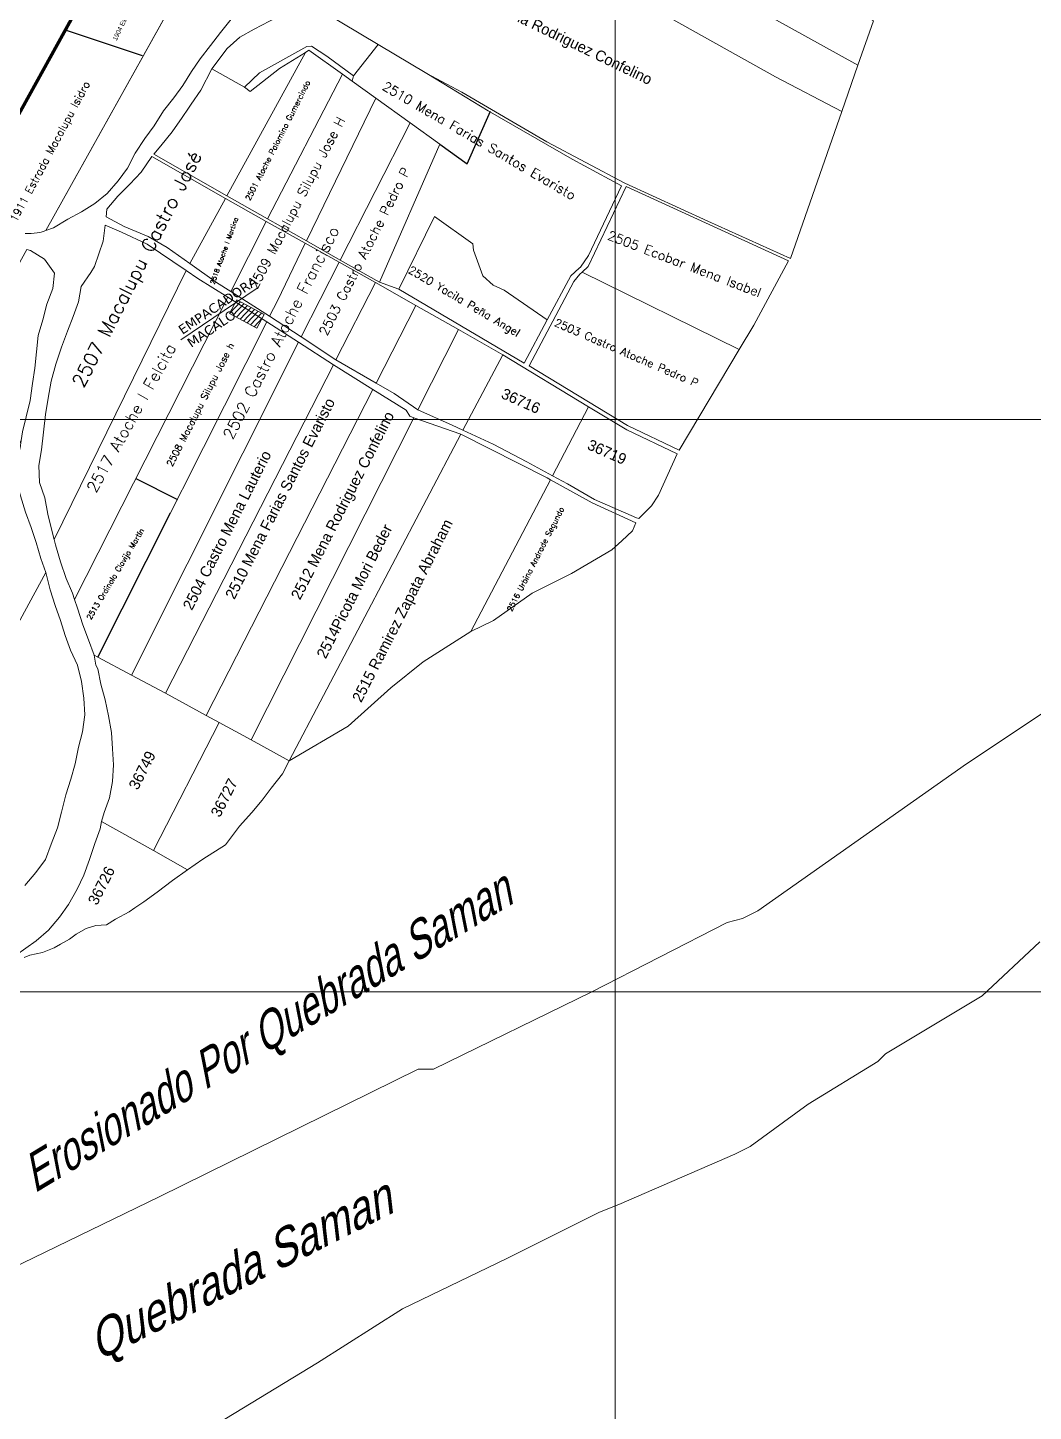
# Model space of a CAD drawing. Header units: metres. Extents: x 278 to 15006, y -2322 to 4522.
# Drawn here: x 2681 to 3332, y 1151 to 2046 of the extents above; entities that cross this region are included whole.
import ezdxf

# ---------------------------------------------------------------- set-up
doc = ezdxf.new("R2010")
doc.units = ezdxf.units.M
doc.header["$LTSCALE"] = 25.4
doc.header["$MEASUREMENT"] = 0
for name, color, linetype in [('05', 7, 'Continuous'), ('52', 7, 'Continuous'), ('PARCELAS', 3, 'Continuous'), ('TXTPARCEL', 7, 'Continuous')]:
    doc.layers.add(name, color=color, linetype=linetype)
doc.layers.add('cable via', color=32, linetype='Continuous', lineweight=30)
doc.styles.add('Estilo1', font='simplex.shx', dxfattribs={"height": 5.1})
doc.styles.add('L120', font='simplex', dxfattribs={"height": 3})
doc.styles.add('L140', font='simplex', dxfattribs={"height": 3.6})
doc.styles.add('L175', font='simplex', dxfattribs={"height": 4.4})
doc.styles.add('L200', font='simplex', dxfattribs={"height": 5.1})
doc.styles.add('L240', font='simplex', dxfattribs={"height": 6.1})
doc.styles.add('L290', font='simplex', dxfattribs={"height": 7.4})
doc.styles.add('L350', font='simplex', dxfattribs={"height": 8.9})

msp = doc.modelspace()

# ---------------------------------------------------------------- hatches: boundary and pattern name
at = {"layer": 'cable via', "lineweight": 20}
h = msp.add_hatch(dxfattribs=at)
h.set_pattern_fill('ANSI31', color=256, scale=20, angle=181.72795, style=0)
h.set_pattern_definition([(226.72795, (4540.1146, 2511.4427), (1.820268, -1.7136583), [])])
h.paths.add_polyline_path([(2829.53, 1851.45), (2834.23, 1860.27), (2816.58, 1869.68), (2811.88, 1860.86)])

# ---------------------------------------------------------------- linework, layer by layer
at = {"layer": '05', "color": 5, "linetype": 'Continuous', "lineweight": 13}
for p, q in [((3553.88, 1747), (3288.89, 1569.5)), ((3288.89, 1569.5), (3153.88, 1474.5)), ((3143.88, 1469.5), (3133.88, 1467)), ((3153.88, 1474.5), (3143.88, 1469.5)), ((3298.88, 1419.5), (3336.38, 1454.5)), ((3236.38, 1382.01), (3298.88, 1419.5)), ((3231.39, 1377), (3236.38, 1382.01)), ((3186.38, 1349.5), (3231.39, 1377)), ((3148.88, 1322), (3186.38, 1349.5)), ((3138.88, 1317), (3148.88, 1322))]:
    msp.add_line(p, q, dxfattribs=at)
for points in [[(2348.88, 1049.5), (2474.86, 1147.24), (2537.56, 1178.62), (2766.38, 1289.51), (2933.88, 1372), (2943.88, 1372), (3046.38, 1422), (3133.88, 1467)], [(2529.96, 976.77), (2573.88, 1012), (2576.39, 1017), (2648.88, 1062), (2721.38, 1107), (2796.39, 1137.01), (2798.88, 1139.51), (2868.88, 1182.01), (2923.88, 1217), (2991.38, 1249.5), (3051.38, 1279.51), (3063.88, 1284.51), (3138.88, 1317)]]:
    msp.add_lwpolyline(points, dxfattribs=at)
at = {"layer": 'cable via', "lineweight": 13}
for p, q in [((3061.38, 4422), (3061.38, -678)), ((4077.55, 1792.26), (277.55, 1792.26)), ((4161.38, 1422), (361.38, 1422))]:
    msp.add_line(p, q, dxfattribs=at)
at = {"layer": 'cable via', "color": 131, "lineweight": 100}
msp.add_line((2643.26, 1932.01), (2897.29, 2390.02), dxfattribs=at)
at = {"layer": 'cable via', "color": 4, "lineweight": 20}
msp.add_line((2829.77, 1877.27), (2780.39, 1843.81), dxfattribs=at)
msp.add_lwpolyline([(2834.23, 1860.27), (2829.53, 1851.45), (2811.88, 1860.86), (2816.58, 1869.68)], close=True, dxfattribs=at)
at = {"layer": 'PARCELAS', "color": 3, "linetype": 'Continuous', "lineweight": 13}
for p, q in [((2692.88, 1914.6), (2944.48, 2365.61)), ((2679.48, 1912.6), (2681.78, 1912.7)), ((2681.78, 1912.7), (2683.48, 1912.8)), ((2683.48, 1912.8), (2685.38, 1912.9)), ((2685.38, 1912.9), (2687.28, 1913.1)), ((2687.28, 1913.1), (2689.88, 1913.5)), ((2689.88, 1913.5), (2691.28, 1914.1)), ((2691.28, 1914.1), (2692.88, 1914.6)), ((2692.88, 1914.6), (2692.88, 1914.6))]:
    msp.add_line(p, q, dxfattribs=at)
at = {"layer": 'PARCELAS', "color": 131}
msp.add_line((2705.5, 2044.37), (2755.34, 2027.85), dxfattribs=at)
at = {"layer": 'PARCELAS', "color": 2}
for p, q in [((2965.7, 1957.78), (2980.68, 1991.93)), ((2948.05, 1970.45), (2965.7, 1957.78)), ((2692.88, 1914.6), (2692.88, 1914.6)), ((2692.88, 1914.6), (2692.88, 1914.6)), ((2726.55, 1638.54), (2773.63, 1731.96)), ((2711.51, 1675.99), (2711.51, 1675.99)), ((2711.51, 1675.99), (2711.51, 1675.99)), ((2711.51, 1675.99), (2711.51, 1675.99)), ((2711.51, 1675.99), (2711.51, 1675.99)), ((2711.51, 1675.99), (2711.51, 1675.99)), ((2711.51, 1675.99), (2711.51, 1675.99)), ((2711.51, 1675.99), (2711.51, 1675.99)), ((2711.51, 1675.99), (2711.51, 1675.99))]:
    msp.add_line(p, q, dxfattribs=at)
at = {"layer": 'PARCELAS', "color": 11}
msp.add_line((2778.32, 1740.31), (2751.51, 1753.87), dxfattribs=at)
at = {"layer": 'PARCELAS', "color": 106, "linetype": 'Continuous', "lineweight": 13}
msp.add_lwpolyline([(2812.79, 2051.3), (2805.98, 2042.8), (2799.49, 2034.3), (2792.78, 2025.81), (2787.18, 2017.41), (2781.68, 2008.5), (2775.68, 2000.4), (2769.18, 1992.1), (2763.08, 1982.4), (2756.99, 1974.11), (2750.79, 1964.6), (2745.78, 1955), (2739.68, 1946.8), (2732.58, 1938.6), (2724.68, 1932.1), (2716.08, 1926.81), (2707.08, 1921.91), (2697.98, 1916.4), (2692.88, 1914.6), (2944.48, 2365.61)], dxfattribs=at)
msp.add_lwpolyline([(3000.18, 2177.9), (3228.54, 2050.3), (3218.54, 2021.53), (2977.85, 2154.82), (2983.48, 2160.3), (2991.09, 2167.71), (2997.88, 2175.4), (3000.18, 2177.9)], close=True, dxfattribs=at)
at = {"layer": 'PARCELAS', "color": 3, "linetype": 'Continuous', "lineweight": 13}
for points in [[(2956.35, 2134.62), (3065.96, 2069.69), (3165.11, 2014), (3208.09, 1991.54), (3218.54, 2021.53), (2977.85, 2154.82), (2976.08, 2153.1), (2967.68, 2147.3), (2960.78, 2139.5), (2956.35, 2134.62)], [(2960.07, 1850.58), (2933.79, 1798.57), (2955.93, 1788.64), (2962.94, 1785.39), (2988.7, 1834.31), (2960.07, 1850.58)], [(2988.7, 1834.31), (2962.94, 1785.39), (2982.42, 1776.41), (3004.3, 1764.98), (3020.87, 1755.97), (3044.28, 1800.64), (2988.7, 1834.31)], [(3020.87, 1755.97), (3044.28, 1800.64), (3068.92, 1785.72), (3101.51, 1770.18), (3089.44, 1743.48), (3084.99, 1736.52), (3076.66, 1728.29), (3075.19, 1728.68), (3048.08, 1740.56), (3030.63, 1750.67), (3020.87, 1755.97)], [(2762.61, 1513.41), (2805.04, 1596.34), (2796.72, 1600.88), (2770.41, 1615.32), (2748.41, 1626.98), (2726.55, 1638.54), (2724.18, 1639.8), (2725.38, 1633.41), (2726.49, 1631.11), (2728.48, 1621.1), (2731.28, 1611), (2733.49, 1600.6), (2735.48, 1589.9), (2736.08, 1579.31), (2736.69, 1569), (2736.08, 1558.2), (2734.18, 1547.5), (2730.78, 1538.1), (2728.98, 1532.21), (2762.61, 1513.41)], [(2762.61, 1513.41), (2805.04, 1596.34), (2825.83, 1585.02), (2850.42, 1571.62), (2846.09, 1563.12), (2838.69, 1553.76), (2833.06, 1546.08), (2826.28, 1538.11), (2818.29, 1529.33), (2809.29, 1517.24), (2794.63, 1507.91), (2784.62, 1501.11), (2762.61, 1513.41)]]:
    msp.add_lwpolyline(points, close=True, dxfattribs=at)
at = {"layer": 'PARCELAS', "color": 11, "linetype": 'Continuous', "lineweight": 13}
for points in [[(3208.09, 1991.54), (3165.11, 2014), (3065.96, 2069.69), (2956.35, 2134.62), (2946.98, 2123.61), (2940.18, 2115.01), (2931.98, 2107.4), (2923.78, 2101.7), (2914.89, 2096), (2905.08, 2091.2), (2901.14, 2088.62), (2891.98, 2084.2), (2882.79, 2078.9), (2880.18, 2076.7), (2871.79, 2070.81), (2860.98, 2062.98), (2908.12, 2034.9), (2939.62, 2016.16), (2962.12, 2004.12), (3017.28, 1972.07), (3067.74, 1945.22), (3121.35, 1920.72), (3175, 1896.6), (3208.09, 1991.54)], [(2860.98, 2062.98), (2908.12, 2034.9), (2891.97, 2014.64), (2874.89, 2027.45), (2864.85, 2033.9), (2861.87, 2033.75), (2831.33, 2016.66), (2821.49, 2007.43), (2800.39, 2019.21), (2810.28, 2032.3), (2818.58, 2039.8), (2827.69, 2044.9), (2837.78, 2050.1), (2847.18, 2055.1), (2853.48, 2058.2), (2860.98, 2062.98)], [(3017.49, 1856.89), (2989.65, 1876.14), (2982.44, 1879.36), (2975.86, 1885.26), (2969.64, 1901.84), (2969.39, 1905.95), (2944.56, 1923.8), (2921.36, 1876.68), (2908.86, 1881.11), (2948.05, 1970.45), (2928.71, 1984.32), (2906.55, 2000.23), (2891.11, 2011.31), (2891.97, 2014.64), (2908.12, 2034.9), (2939.62, 2016.16), (2979.34, 1992.1), (3033.54, 1960.83), (3065.58, 1943.62), (3044.18, 1898.49), (3038.93, 1890.92), (3038.24, 1890.31), (3032.72, 1885.41), (3017.49, 1856.89)], [(2860.98, 2029.86), (2844.19, 2019.52), (2825.09, 2004.51), (2821.49, 2007.43), (2800.39, 2019.21), (2793.29, 2005.4), (2787.08, 1996.4), (2785.31, 1993.86), (2781.08, 1987.8), (2774.68, 1978.4), (2767.48, 1969.51), (2762.87, 1963.93), (2810.14, 1937.12), (2860.98, 2029.86)], [(2836.46, 1922.19), (2884.96, 2015.71), (2863.23, 2031.24), (2860.98, 2029.86), (2810.14, 1937.12), (2836.46, 1922.19)], [(2861.63, 1907.91), (2906.55, 2000.23), (2891.11, 2011.31), (2884.96, 2015.71), (2836.46, 1922.19), (2861.63, 1907.91)], [(2883.43, 1895.53), (2928.71, 1984.32), (2906.55, 2000.23), (2861.63, 1907.91), (2883.43, 1895.53)], [(2908.86, 1881.11), (2948.05, 1970.45), (2928.71, 1984.32), (2883.43, 1895.53), (2908.86, 1881.11)], [(2731.91, 1923.58), (2732.48, 1928.51), (2739.58, 1936.9), (2747.28, 1944.7), (2754.58, 1952.4), (2761.46, 1962.53), (2809.19, 1935.39), (2786.12, 1893.31), (2771.53, 1903.68), (2759.12, 1910.69), (2743.66, 1917.25), (2731.91, 1923.58)], [(3141.77, 1837.71), (3040.13, 1887.75), (3043.96, 1891.29), (3068.52, 1943.02), (3173.7, 1895.02), (3151.15, 1853.44), (3141.77, 1837.71)], [(2786.12, 1893.31), (2809.19, 1935.39), (2835.59, 1920.4), (2812.63, 1875.19), (2803.3, 1881.1), (2786.12, 1893.31)], [(2698.35, 1714.74), (2696.59, 1721.31), (2694.19, 1731.21), (2692.28, 1741.6), (2688.79, 1751.5), (2688.48, 1762.7), (2690.08, 1772.81), (2691.38, 1784.1), (2692.69, 1795.5), (2694.38, 1806.1), (2696.48, 1817.2), (2699.38, 1828.11), (2702.98, 1839.2), (2706.89, 1849.5), (2710.69, 1858.9), (2714.18, 1868.5), (2715.88, 1878.41), (2722.08, 1887.5), (2724.48, 1891.3), (2730.08, 1907.8), (2731.28, 1918.11), (2741.84, 1913.62), (2758.46, 1905.71), (2783.67, 1888.77), (2698.35, 1714.74)], [(2812.63, 1875.19), (2835.59, 1920.4), (2860.88, 1906.37), (2842.78, 1869.21), (2837.76, 1859.23), (2812.63, 1875.19)], [(2921.36, 1876.68), (2944.56, 1923.8), (2969.39, 1905.95), (2969.64, 1901.84), (2975.86, 1885.26), (2982.44, 1879.36), (2989.65, 1876.14), (3017.49, 1856.89), (3002.5, 1828.86), (2921.36, 1876.68)], [(2860.88, 1906.37), (2842.78, 1869.21), (2837.76, 1859.23), (2858.12, 1845.89), (2882.75, 1894.19), (2860.88, 1906.37)], [(2882.75, 1894.19), (2858.12, 1845.89), (2880.73, 1830.95), (2906.36, 1881.04), (2882.75, 1894.19)], [(2698.35, 1714.74), (2783.67, 1888.77), (2791.24, 1883.68), (2810.73, 1871.43), (2711.51, 1675.99), (2710.18, 1680.01), (2706.09, 1689.4), (2702.38, 1700.3), (2699.28, 1711.3), (2698.35, 1714.74)], [(2906.36, 1881.04), (2880.73, 1830.95), (2906.72, 1815.88), (2932.48, 1866.22), (2906.36, 1881.04)], [(3141.77, 1837.71), (3040.13, 1887.75), (3038.58, 1886.31), (3034.76, 1881.7), (3005.77, 1827.02), (3069.38, 1788.48), (3102.89, 1772.51), (3141.77, 1837.71)], [(2711.51, 1675.99), (2810.73, 1871.43), (2835.92, 1855.57), (2726.55, 1638.54), (2724.18, 1639.8), (2720.58, 1649.8), (2716.88, 1659.6), (2713.38, 1670.3), (2711.51, 1675.99)], [(2906.72, 1815.88), (2932.48, 1866.22), (2960.07, 1850.58), (2933.79, 1798.57), (2918.32, 1809.16), (2906.72, 1815.88)], [(2726.55, 1638.54), (2835.92, 1855.57), (2856.37, 1842.38), (2748.41, 1626.98), (2726.55, 1638.54)], [(2856.37, 1842.38), (2748.41, 1626.98), (2770.41, 1615.32), (2879.12, 1827.79), (2856.37, 1842.38)], [(2879.12, 1827.79), (2770.41, 1615.32), (2796.72, 1600.88), (2904.63, 1811.8), (2879.12, 1827.79)], [(2904.63, 1811.8), (2796.72, 1600.88), (2805.04, 1596.34), (2825.83, 1585.02), (2931.23, 1793.52), (2928.48, 1794.52), (2926.18, 1798.31), (2904.63, 1811.8)], [(2931.23, 1793.52), (2825.83, 1585.02), (2850.42, 1571.62), (2961.63, 1782.9), (2931.23, 1793.52)], [(2961.63, 1782.9), (2850.42, 1571.62), (2888.57, 1593.87), (2916.31, 1618.74), (2937.18, 1635.66), (2968.12, 1655.27), (3019.53, 1753.41), (3017.39, 1754.59), (2961.63, 1782.9)], [(3019.53, 1753.41), (2968.12, 1655.27), (2982.74, 1662.28), (3007.73, 1680), (3033.22, 1692.75), (3059.33, 1708.06), (3065.84, 1713.76), (3072.57, 1720.28), (3074.84, 1725.42), (3046.49, 1738.53), (3019.53, 1753.41)]]:
    msp.add_lwpolyline(points, close=True, dxfattribs=at)
at = {"layer": 'PARCELAS', "color": 6, "linetype": 'Continuous', "lineweight": 13}
for points in [[(2677, 1778.76), (2465.25, 1406.23), (2439.08, 1420.6), (2420.61, 1431.07), (2680.57, 1902.34), (2682.98, 1901.7), (2692.08, 1896.2), (2698.58, 1887), (2697.39, 1877.11), (2693.58, 1867), (2691.09, 1856.9), (2687.99, 1846.8), (2686.88, 1836.2), (2685.88, 1825.61), (2684.38, 1815.6), (2682.78, 1804.7), (2680.28, 1794.1), (2677.88, 1784.4), (2677, 1778.76)], [(2692.88, 1693.34), (2528.04, 1390.05), (2519.58, 1387.71), (2514.18, 1385.51), (2503.18, 1385.41), (2465.25, 1406.23), (2677, 1778.76), (2676.28, 1774.11), (2673.68, 1763.7), (2673.89, 1753.2), (2676.58, 1743), (2679.78, 1732.51), (2683.48, 1722.51), (2686.68, 1712.7), (2689.68, 1702.4), (2692.88, 1693.34)]]:
    msp.add_lwpolyline(points, close=True, dxfattribs=at)
at = {"layer": 'PARCELAS', "color": 3, "linetype": 'Continuous', "lineweight": 13}
for points in [[(2679.29, 1490.8), (2686.48, 1499.3), (2692.78, 1507.7), (2696.38, 1517.7), (2700.49, 1528.11), (2703.18, 1538.4), (2705.88, 1549.5), (2709.19, 1559.6), (2711.88, 1569.6), (2714.18, 1580.31), (2716.68, 1590.2), (2718.18, 1601.3), (2717.58, 1612), (2715.98, 1622.9), (2713.38, 1633.51), (2708.88, 1643.1), (2705.48, 1652.7), (2702.48, 1662.3), (2699.08, 1672), (2695.79, 1682.21), (2693.18, 1692.5), (2692.88, 1693.34), (2528.04, 1390.05)], [(2678.82, 1444.22), (2682.63, 1445.85), (2690.68, 1447.51), (2698.28, 1450.64), (2702.42, 1452.96), (2708.2, 1456.1), (2712.51, 1459.4), (2719.11, 1462.96), (2725.29, 1464.97), (2732.27, 1465.48), (2738.1, 1469.09), (2746.89, 1473.85), (2750.57, 1476.33), (2756.29, 1480.27), (2764.94, 1486.57), (2774.84, 1494.14), (2784.62, 1501.11), (2784.62, 1501.11), (2762.61, 1513.41), (2728.98, 1532.21), (2728.09, 1527.61), (2724.58, 1518), (2721.28, 1507.8), (2717.48, 1497.6), (2713.18, 1488.4), (2707.68, 1478.51), (2701.88, 1470.3), (2694.58, 1462), (2686.78, 1455), (2673.28, 1445.52)]]:
    msp.add_lwpolyline(points, dxfattribs=at)

# ---------------------------------------------------------------- texts
at = {"layer": '52', "color": 5, "lineweight": 13, "oblique": 20}
for s, height, rotation, width, p in [('Erosionado Por Quebrada Saman', 23.7852, 31.2, 0.758621, (2685.72, 1291.6)), ('Quebrada Saman', 23.8152, 26.7, 0.857143, (2726.72, 1183.01))]:
    msp.add_text(s, height=height, rotation=rotation, dxfattribs=dict(at, width=width)).set_placement(p)
at = {"layer": 'cable via', "color": 4, "lineweight": 20, "insert": (2777.93, 1852.13), "char_height": 6.1, "width": 629.187, "attachment_point": 1, "rotation": 33.99306, "style": 'L240'}
msp.add_mtext('{\\fVerdana|b0|i0|c0|p34;EMPACADORA\\PMACALO}', dxfattribs=at)
at = {"layer": 'PARCELAS', "color": 131, "insert": (2669.41, 1922.1), "char_height": 5, "width": 164.41, "attachment_point": 1, "rotation": 61.93883, "style": 'Estilo1'}
msp.add_mtext('1911 Estrada Macalupu Isidro', dxfattribs=at)
at = {"layer": 'PARCELAS', "color": 11, "insert": (2719.05, 1664.32), "char_height": 3.5, "width": 100.32, "attachment_point": 1, "rotation": 59.14286, "style": 'Estilo1'}
msp.add_mtext('2513 Ordinola Clavijo Martín', dxfattribs=at)
at = {"layer": 'TXTPARCEL', "color": 131, "lineweight": 13, "style": 'L240'}
msp.add_text('4203 Quevedo A Manuel-4204 Quevedo i Carmen-3405 Calderon M Luis-3711 Ordinola Castillo J', height=6.1, rotation=60.36884, dxfattribs=at).set_placement((2536.24, 2029.51))
at = {"layer": 'TXTPARCEL', "color": 131, "lineweight": 13}
msp.add_text('1904 Estrada I Jose Nicolás  ', height=3, rotation=64.3191, dxfattribs=at).set_placement((2738.73, 2037.17))
at = {"layer": 'TXTPARCEL', "color": 11, "lineweight": 13}
for s, rotation, p in [('2511 Mena Rodriguez Confelino', 334.21642, (2961.87, 2067.28)), ('2510 Mena Farias Santos Evaristo', 63, (2814.94, 1675.48)), ('2512 Mena Rodriguez Confelino', 63, (2857.48, 1675.17)), ('2504 Castro Mena Lauterio', 63, (2787.47, 1668.45)), ('2514Picota Mori Beder', 63, (2874.08, 1637.08)), ('2515 Ramirez Zapata Abraham', 63, (2897.07, 1608.75))]:
    msp.add_text(s, height=7.0261, rotation=rotation, dxfattribs=at).set_placement(p)
for s, height, rotation, style, p in [('2501 Atoche Palomino Gumercindo', 3.6, 63, 'L140', (2825.08, 1933.67)), ('2510 Mena Farias Santos Evaristo', 6.1, 329.74229, 'L240', (2910.14, 2006.16)), ('2509 Macalupu Silupu Jose H', 6.1, 62.45149, 'L240', (2829.58, 1876.29)), ('2507 Macalupu Castro José', 8.9, 63, 'L350', (2717.31, 1812.22)), ('2503 Castro Atoche Pedro P', 6.1, 63.20661, 'L240', (2874.86, 1846.03)), ('2518 Atoche I Martina', 3, 70.1, 'L120', (2802.01, 1879.63)), ('2502 Castro Atoche Francisco', 7.4, 63, 'L290', (2813.75, 1778.69)), ('2505 Ecobar Mena Isabel', 6.1, 339.1, 'L240', (3055.94, 1909.04)), ('2520 Yacila Peña Angel', 5.1, 329.39309, 'L200', (2927.08, 1887.67)), ('2503 Castro Atoche Pedro P', 5.1, 336.6, 'L200', (3021.63, 1853.17)), ('2517 Atoche I Felcita', 7.4, 61.1, 'L290', (2725.31, 1744.29)), ('2508 Macalupu Silupu Jose h', 4.4, 63, 'L175', (2774.74, 1761.41)), ('2516 Urbina Andrade Segundo', 3.6, 63, 'L140', (2994.48, 1667.78))]:
    msp.add_text(s, height=height, rotation=rotation, dxfattribs=dict(at, style=style)).set_placement(p)
at = {"layer": 'TXTPARCEL', "color": 7, "lineweight": 13}
for s, rotation, p in [('36716', 336, (2987.07, 1806.51)), ('36719', 336.4, (3042.8, 1773.38)), ('36749', 63, (2752.47, 1552.17)), ('36727', 63, (2805.57, 1534.47)), ('36726', 63, (2726.07, 1477.59))]:
    msp.add_text(s, height=7.026, rotation=rotation, dxfattribs=at).set_placement(p)

doc.saveas('drawing.dxf')
